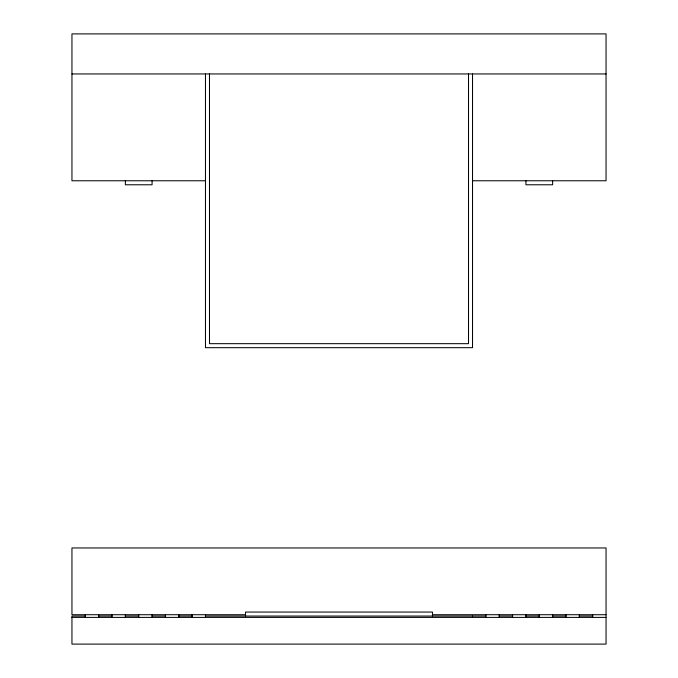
<?xml version="1.0" encoding="UTF-8"?>
<svg xmlns="http://www.w3.org/2000/svg" width="678" height="678" viewBox="0 0 678 678"><rect width="100%" height="100%" fill="white"/><g stroke="black" fill="none" stroke-linecap="round" stroke-linejoin="round"><path stroke-width="1.02" d="M71.953 73.953L606.047 73.953M205.476 180.772L71.953 180.772L71.953 33.9L606.047 33.9L606.047 180.772L472.524 180.772M245.402 614.726L71.953 614.726L71.953 547.96L606.047 547.96L606.047 644.1L71.953 644.1L71.953 616.056L85.309 616.056M432.598 614.726L606.047 614.726M98.657 616.056L112.014 616.056M125.362 616.056L138.719 616.056M152.067 616.056L165.424 616.056M178.772 616.056L192.128 616.056M205.476 616.056L485.872 616.056M499.228 616.056L512.576 616.056M525.933 616.056L539.281 616.056M552.638 616.056L565.986 616.056M579.343 616.056L592.691 616.056M71.953 617.395L606.047 617.395M592.691 614.726L592.691 617.395M579.343 614.726L579.343 617.395M565.986 614.726L565.986 617.395M552.638 180.772L552.638 184.78L525.933 184.78L525.933 180.772M552.638 614.726L552.638 617.395M539.281 614.726L539.281 617.395M525.933 614.726L525.933 617.395M512.576 614.726L512.576 617.395M499.228 614.726L499.228 617.395M485.872 614.726L485.872 617.395M472.524 73.953L472.524 347.678L205.476 347.678L205.476 73.953M472.524 616.056L472.524 617.395M468.515 73.809L468.515 343.67L209.485 343.67L209.485 73.809M432.462 616.056L432.462 612.056L245.538 612.056L245.538 616.056M205.476 614.726L205.476 617.395M192.128 614.726L192.128 617.395M178.772 614.726L178.772 617.395M165.424 614.726L165.424 617.395M152.067 180.772L152.067 184.78L125.362 184.78L125.362 180.772M152.067 614.726L152.067 617.395M138.719 614.726L138.719 617.395M125.362 614.726L125.362 617.395M112.014 614.726L112.014 617.395M98.657 614.726L98.657 617.395M85.309 614.726L85.309 617.395"/></g></svg>
